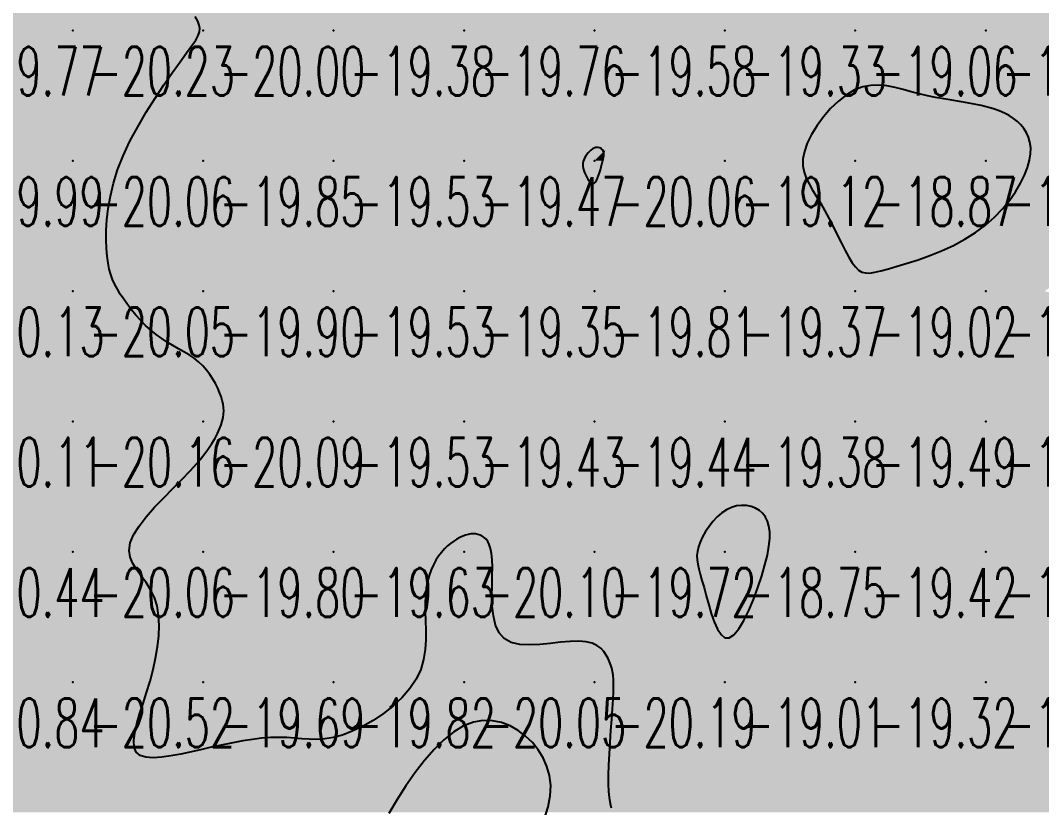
# Model space of a CAD drawing. Header units: millimetres. Extents: x 88261 to 90953, y 390274 to 392322.
# Drawn here: x 89316.2 to 89394.5, y 390907.6 to 390968 of the extents above; entities that cross this region are included whole.
import ezdxf
from ezdxf.enums import TextEntityAlignment as Align

# ---------------------------------------------------------------- set-up
doc = ezdxf.new("R2010")
doc.units = ezdxf.units.MM
doc.header["$LTSCALE"] = 25
for name, color, linetype in [('CN_03_00', 7, 'Continuous'), ('CN_04_00', 242, 'Continuous'), ('COTEAlt', 7, 'Continuous'), ('TN_COLORIAGE', 7, 'Continuous')]:
    doc.layers.add(name, color=color, linetype=linetype)
doc.styles.add('Simplex 1.0', font='Simplex.shx', dxfattribs={"width": 0.99, "height": 2.5})
doc.styles.get("Standard").update_dxf_attribs({"font": 'times.ttf'})

# ---------------------------------------------------------------- blocks, each defined once
blk = doc.blocks.new('COTE')
at = {"color": 0}
blk.add_point((0, 0), dxfattribs=at)
at = {"layer": 'COTEAlt'}
blk.add_attdef('ALT', text='', height=3.75, dxfattribs=at).set_placement((1.25, -1.25), align=Align.TOP_LEFT)

msp = doc.modelspace()

# ---------------------------------------------------------------- linework, layer by layer
at = {"layer": 'CN_03_00', "elevation": -19, "flags": 128}
for points in [[(89383.465, 390949.14), (89384.236, 390949.374), (89385.075, 390949.649), (89385.959, 390949.969), (89386.865, 390950.334), (89387.768, 390950.748), (89388.646, 390951.212), (89389.475, 390951.728), (89390.236, 390952.297), (89390.923, 390952.907), (89391.535, 390953.546), (89392.073, 390954.202), (89392.535, 390954.86), (89392.92, 390955.51), (89393.227, 390956.137), (89393.456, 390956.729), (89393.606, 390957.275), (89393.684, 390957.777), (89393.694, 390958.236), (89393.642, 390958.655), (89393.535, 390959.038), (89393.379, 390959.386), (89393.18, 390959.703), (89392.943, 390959.991), (89392.674, 390960.253), (89392.374, 390960.49), (89392.042, 390960.705), (89391.677, 390960.898), (89391.281, 390961.071), (89390.852, 390961.225), (89390.39, 390961.362), (89389.896, 390961.483), (89389.369, 390961.591), (89388.814, 390961.69), (89388.236, 390961.784), (89387.638, 390961.879), (89387.026, 390961.98), (89386.405, 390962.091), (89385.779, 390962.217), (89385.152, 390962.364), (89384.529, 390962.532), (89383.91, 390962.704), (89383.292, 390962.86), (89382.675, 390962.98), (89382.058, 390963.041), (89381.44, 390963.024), (89380.819, 390962.907), (89380.193, 390962.671), (89379.566, 390962.301), (89378.949, 390961.817), (89378.358, 390961.244), (89377.809, 390960.607), (89377.317, 390959.933), (89376.899, 390959.248), (89376.569, 390958.578), (89376.344, 390957.948), (89376.234, 390957.378), (89376.23, 390956.859), (89376.316, 390956.376), (89376.479, 390955.914), (89376.703, 390955.457), (89376.974, 390954.991), (89377.276, 390954.501), (89377.597, 390953.97), (89377.922, 390953.39), (89378.247, 390952.774), (89378.568, 390952.142), (89378.883, 390951.514), (89379.189, 390950.907), (89379.482, 390950.342), (89379.76, 390949.839), (89380.02, 390949.417), (89380.261, 390949.089), (89380.498, 390948.855), (89380.747, 390948.704), (89381.027, 390948.631), (89381.353, 390948.626), (89381.744, 390948.682), (89382.216, 390948.791), (89382.786, 390948.946), (89383.465, 390949.14)], [(89373.504, 390926.987), (89373.623, 390927.658), (89373.683, 390928.246), (89373.684, 390928.759), (89373.629, 390929.202), (89373.52, 390929.582), (89373.359, 390929.905), (89373.149, 390930.178), (89372.891, 390930.404), (89372.593, 390930.583), (89372.263, 390930.711), (89371.907, 390930.785), (89371.534, 390930.801), (89371.15, 390930.755), (89370.764, 390930.645), (89370.383, 390930.467), (89370.015, 390930.22), (89369.664, 390929.916), (89369.336, 390929.566), (89369.036, 390929.185), (89368.769, 390928.786), (89368.541, 390928.382), (89368.357, 390927.987), (89368.221, 390927.613), (89368.138, 390927.269), (89368.104, 390926.944), (89368.114, 390926.622), (89368.163, 390926.286), (89368.246, 390925.922), (89368.357, 390925.512), (89368.493, 390925.041), (89368.648, 390924.492), (89368.818, 390923.86), (89369.005, 390923.18), (89369.209, 390922.497), (89369.434, 390921.856), (89369.682, 390921.303), (89369.955, 390920.884), (89370.255, 390920.642), (89370.584, 390920.625), (89370.941, 390920.861), (89371.319, 390921.321), (89371.704, 390921.959), (89372.084, 390922.729), (89372.448, 390923.587), (89372.784, 390924.486), (89373.079, 390925.381), (89373.323, 390926.227), (89373.504, 390926.987)]]:
    msp.add_lwpolyline(points, close=True, dxfattribs=at)
at = {"layer": 'CN_04_00', "elevation": -20, "flags": 128}
for points in [[(89361.566, 390907.57), (89361.512, 390907.777), (89361.451, 390908.046), (89361.392, 390908.395), (89361.345, 390908.841), (89361.319, 390909.403), (89361.32, 390910.089), (89361.346, 390910.876), (89361.39, 390911.732), (89361.446, 390912.624), (89361.509, 390913.521), (89361.571, 390914.39), (89361.627, 390915.199), (89361.671, 390915.917), (89361.698, 390916.519), (89361.707, 390917.015), (89361.698, 390917.423), (89361.671, 390917.762), (89361.628, 390918.05), (89361.568, 390918.305), (89361.491, 390918.546), (89361.398, 390918.789), (89361.287, 390919.049), (89361.148, 390919.318), (89360.968, 390919.583), (89360.737, 390919.831), (89360.442, 390920.048), (89360.071, 390920.223), (89359.611, 390920.341), (89359.052, 390920.391), (89358.387, 390920.367), (89357.643, 390920.293), (89356.852, 390920.2), (89356.047, 390920.121), (89355.26, 390920.087), (89354.524, 390920.131), (89353.871, 390920.283), (89353.335, 390920.576), (89352.939, 390921.029), (89352.668, 390921.62), (89352.501, 390922.313), (89352.415, 390923.071), (89352.387, 390923.861), (89352.394, 390924.647), (89352.413, 390925.393), (89352.423, 390926.064), (89352.404, 390926.632), (89352.355, 390927.101), (89352.28, 390927.482), (89352.183, 390927.785), (89352.066, 390928.022), (89351.933, 390928.203), (89351.788, 390928.34), (89351.634, 390928.443), (89351.473, 390928.521), (89351.306, 390928.576), (89351.132, 390928.609), (89350.951, 390928.619), (89350.763, 390928.607), (89350.566, 390928.572), (89350.36, 390928.515), (89350.146, 390928.436), (89349.922, 390928.334), (89349.691, 390928.209), (89349.455, 390928.06), (89349.218, 390927.885), (89348.981, 390927.683), (89348.747, 390927.453), (89348.519, 390927.195), (89348.3, 390926.906), (89348.091, 390926.586), (89347.897, 390926.232), (89347.722, 390925.843), (89347.569, 390925.415), (89347.442, 390924.948), (89347.346, 390924.438), (89347.283, 390923.884), (89347.258, 390923.283), (89347.27, 390922.635), (89347.3, 390921.947), (89347.326, 390921.228), (89347.325, 390920.487), (89347.272, 390919.732), (89347.146, 390918.973), (89346.923, 390918.218), (89346.58, 390917.477), (89346.103, 390916.757), (89345.508, 390916.071), (89344.822, 390915.426), (89344.071, 390914.833), (89343.279, 390914.301), (89342.474, 390913.842), (89341.681, 390913.464), (89340.925, 390913.178), (89340.227, 390912.988), (89339.579, 390912.882), (89338.969, 390912.842), (89338.385, 390912.85), (89337.814, 390912.887), (89337.243, 390912.937), (89336.659, 390912.981), (89336.051, 390913.002), (89335.408, 390912.985), (89334.731, 390912.931), (89334.023, 390912.845), (89333.289, 390912.73), (89332.531, 390912.592), (89331.753, 390912.435), (89330.96, 390912.263), (89330.154, 390912.08), (89329.341, 390911.894), (89328.54, 390911.719), (89327.771, 390911.573), (89327.054, 390911.472), (89326.409, 390911.435), (89325.856, 390911.477), (89325.416, 390911.618), (89325.11, 390911.873), (89324.949, 390912.255), (89324.918, 390912.754), (89324.995, 390913.353), (89325.155, 390914.038), (89325.376, 390914.792), (89325.635, 390915.601), (89325.907, 390916.448), (89326.171, 390917.318), (89326.405, 390918.196), (89326.599, 390919.073), (89326.746, 390919.937), (89326.838, 390920.779), (89326.867, 390921.59), (89326.827, 390922.36), (89326.708, 390923.079), (89326.504, 390923.737), (89326.215, 390924.33), (89325.869, 390924.869), (89325.503, 390925.371), (89325.153, 390925.854), (89324.856, 390926.332), (89324.648, 390926.824), (89324.565, 390927.346), (89324.644, 390927.914), (89324.909, 390928.541), (89325.336, 390929.216), (89325.888, 390929.924), (89326.527, 390930.65), (89327.219, 390931.38), (89327.926, 390932.099), (89328.611, 390932.791), (89329.238, 390933.442), (89329.778, 390934.039), (89330.231, 390934.584), (89330.607, 390935.081), (89330.914, 390935.534), (89331.161, 390935.946), (89331.356, 390936.321), (89331.507, 390936.665), (89331.624, 390936.98), (89331.714, 390937.271), (89331.777, 390937.544), (89331.815, 390937.805), (89331.827, 390938.061), (89331.813, 390938.316), (89331.774, 390938.578), (89331.709, 390938.852), (89331.618, 390939.146), (89331.502, 390939.462), (89331.359, 390939.796), (89331.19, 390940.142), (89330.992, 390940.492), (89330.765, 390940.841), (89330.508, 390941.181), (89330.22, 390941.505), (89329.9, 390941.808), (89329.549, 390942.084), (89329.171, 390942.339), (89328.771, 390942.582), (89328.355, 390942.821), (89327.929, 390943.064), (89327.498, 390943.319), (89327.068, 390943.594), (89326.644, 390943.897), (89326.232, 390944.234), (89325.835, 390944.601), (89325.454, 390944.99), (89325.093, 390945.394), (89324.754, 390945.805), (89324.439, 390946.218), (89324.151, 390946.623), (89323.893, 390947.015), (89323.666, 390947.389), (89323.47, 390947.755), (89323.302, 390948.125), (89323.162, 390948.513), (89323.047, 390948.931), (89322.956, 390949.392), (89322.888, 390949.91), (89322.841, 390950.496), (89322.815, 390951.161), (89322.82, 390951.902), (89322.867, 390952.713), (89322.965, 390953.589), (89323.128, 390954.523), (89323.365, 390955.511), (89323.687, 390956.546), (89324.106, 390957.623), (89324.626, 390958.733), (89325.226, 390959.855), (89325.879, 390960.966), (89326.557, 390962.041), (89327.233, 390963.058), (89327.88, 390963.992), (89328.47, 390964.82), (89328.976, 390965.518), (89329.375, 390966.071), (89329.671, 390966.503), (89329.868, 390966.845), (89329.976, 390967.128), (89330, 390967.385), (89329.948, 390967.647), (89329.827, 390967.946), (89329.643, 390968.314)], [(89356.411, 390906.784), (89356.707, 390907.673), (89356.864, 390908.518), (89356.893, 390909.317), (89356.804, 390910.07), (89356.608, 390910.776), (89356.316, 390911.433), (89355.938, 390912.04), (89355.487, 390912.595), (89354.971, 390913.096), (89354.399, 390913.529), (89353.779, 390913.879), (89353.117, 390914.132), (89352.422, 390914.273), (89351.701, 390914.287), (89350.961, 390914.158), (89350.209, 390913.872), (89349.454, 390913.419), (89348.7, 390912.815), (89347.952, 390912.079), (89347.216, 390911.233), (89346.495, 390910.296), (89345.796, 390909.29), (89345.122, 390908.233), (89344.48, 390907.148)]]:
    msp.add_lwpolyline(points, dxfattribs=at)
msp.add_lwpolyline([(89360.864, 390957.17), (89360.904, 390957.337), (89360.934, 390957.484), (89360.954, 390957.613), (89360.963, 390957.727), (89360.959, 390957.828), (89360.941, 390957.919), (89360.909, 390958), (89360.861, 390958.075), (89360.798, 390958.141), (89360.724, 390958.195), (89360.638, 390958.236), (89360.543, 390958.261), (89360.439, 390958.266), (89360.33, 390958.251), (89360.216, 390958.212), (89360.099, 390958.148), (89359.981, 390958.061), (89359.866, 390957.957), (89359.756, 390957.839), (89359.654, 390957.71), (89359.563, 390957.576), (89359.485, 390957.441), (89359.423, 390957.307), (89359.379, 390957.179), (89359.353, 390957.055), (89359.344, 390956.933), (89359.351, 390956.811), (89359.372, 390956.686), (89359.407, 390956.558), (89359.455, 390956.423), (89359.513, 390956.28), (89359.583, 390956.128), (89359.66, 390955.974), (89359.745, 390955.827), (89359.835, 390955.697), (89359.929, 390955.592), (89360.025, 390955.521), (89360.121, 390955.493), (89360.215, 390955.517), (89360.307, 390955.598), (89360.394, 390955.73), (89360.478, 390955.902), (89360.557, 390956.102), (89360.631, 390956.321), (89360.699, 390956.548), (89360.761, 390956.772), (89360.816, 390956.982), (89360.864, 390957.17)], close=True, dxfattribs=at)
at = {"layer": 'TN_COLORIAGE', "color": 213}
for points in [[(89315.716, 390972.707, -19), (89318.74, 390977.239, -19), (89310.249, 390967.239, -19), (89310.658, 390977.239, -19)], [(89330.228, 390967.239, -19.877), (89326.78, 390973.771, -19.877), (89330.249, 390967.239, -19.877), (89330.249, 390977.239, -19.877)], [(89330.249, 390967.239, -19.395), (89340.249, 390967.239, -19.395), (89340.249, 390977.239, -19.395)], [(89330.249, 390977.239, -19.395), (89330.249, 390967.239, -19.395), (89340.249, 390977.239, -19.395)], [(89340.249, 390977.239, -19), (89344.942, 390977.239, -19), (89340.249, 390967.239, -19), (89344.856, 390971.846, -19)], [(89380.249, 390967.239, -19.089), (89390.249, 390967.239, -19.089), (89390.249, 390977.239, -19.089)], [(89390.249, 390977.239, -19), (89387.318, 390977.239, -19), (89380.249, 390967.239, -19), (89380.249, 390969.409, -19)], [(89390.249, 390967.239, -19.024), (89400.249, 390967.239, -19.024), (89400.249, 390977.239, -19.024)], [(89390.249, 390977.239, -19.024), (89390.249, 390967.239, -19.024), (89400.249, 390977.239, -19.024)], [(89350.249, 390967.239, -19), (89350.249, 390973.539, -19), (89340.249, 390967.239, -19), (89344.856, 390971.846, -19)], [(89355.144, 390972.134, -19.759), (89350.249, 390973.539, -19.759), (89350.249, 390967.239, -19.759)], [(89370.249, 390967.239, -19), (89376.334, 390973.325, -19), (89380.249, 390967.239, -19), (89380.249, 390969.409, -19)], [(89370.249, 390970.591, -19.333), (89376.334, 390973.325, -19.333), (89370.249, 390967.239, -19.333)], [(89350.249, 390967.239, -19), (89355.144, 390972.134, -19), (89360.249, 390967.239, -19), (89360.249, 390971.462, -19)], [(89360.249, 390967.239, -19), (89364.918, 390971.909, -19), (89370.249, 390967.239, -19), (89370.249, 390970.591, -19)], [(89360.249, 390971.462, -19.579), (89364.918, 390971.909, -19.579), (89360.249, 390967.239, -19.579)], [(89330.167, 390967.157, -19.846), (89322.959, 390957.239, -19.846), (89330.249, 390967.239, -19.846), (89330.249, 390957.239, -19.846)], [(89330.167, 390967.157, -20), (89330.228, 390967.239, -20), (89330.249, 390967.239, -20)], [(89330.249, 390957.239, -19.381), (89340.249, 390957.239, -19.381), (89340.249, 390967.239, -19.381)], [(89330.249, 390967.239, -19.381), (89330.249, 390957.239, -19.381), (89340.249, 390967.239, -19.381)], [(89340.249, 390957.239, -19.759), (89350.249, 390957.239, -19.759), (89350.249, 390967.239, -19.759)], [(89340.249, 390967.239, -19.759), (89340.249, 390957.239, -19.759), (89350.249, 390967.239, -19.759)], [(89360.249, 390958.491, -19.474), (89359.221, 390957.239, -19.474), (89360.249, 390967.239, -19.474), (89350.249, 390957.239, -19.474)], [(89350.249, 390967.239, -19.579), (89350.249, 390957.239, -19.579), (89360.249, 390967.239, -19.579)], [(89360.249, 390958.491, -19.333), (89361.077, 390958.068, -19.333), (89360.249, 390967.239, -19.333), (89370.249, 390967.239, -19.333)], [(89361.077, 390958.068, -19.125), (89360.893, 390957.239, -19.125), (89370.249, 390967.239, -19.125), (89370.249, 390957.239, -19.125)], [(89370.249, 390957.239, -19), (89375.062, 390957.239, -19), (89380.249, 390967.239, -19), (89380.249, 390964.173, -19)], [(89370.249, 390967.239, -19.059), (89370.249, 390957.239, -19.059), (89380.249, 390967.239, -19.059)], [(89390.249, 390967.239, -19), (89385.104, 390962.094, -19), (89380.249, 390967.239, -19), (89380.249, 390964.173, -19)], [(89385.104, 390962.094, -19.142), (89390.249, 390961.634, -19.142), (89390.249, 390967.239, -19.142)], [(89400.249, 390967.239, -19), (89393.277, 390960.268, -19), (89390.249, 390967.239, -19), (89390.249, 390961.634, -19)], [(89400.249, 390967.239, -19), (89393.277, 390960.268, -19), (89400.249, 390957.239, -19), (89394.302, 390957.239, -19)], [(89323.552, 390947.239, -19.846), (89322.634, 390949.624, -19.846), (89330.249, 390947.239, -19.846), (89330.249, 390957.239, -19.846)], [(89322.634, 390949.624, -19.846), (89322.959, 390957.239, -19.846), (89330.249, 390957.239, -19.846)], [(89330.249, 390947.239, -19.532), (89340.249, 390947.239, -19.532), (89340.249, 390957.239, -19.532)], [(89330.249, 390957.239, -19.532), (89330.249, 390947.239, -19.532), (89340.249, 390957.239, -19.532)], [(89340.249, 390947.239, -19.474), (89350.249, 390947.239, -19.474), (89350.249, 390957.239, -19.474)], [(89340.249, 390957.239, -19.474), (89340.249, 390947.239, -19.474), (89350.249, 390957.239, -19.474)], [(89359.221, 390957.239, -19.348), (89359.403, 390956.393, -19.348), (89350.249, 390957.239, -19.348), (89350.249, 390947.239, -19.348)], [(89360.249, 390947.239, -19.125), (89370.249, 390947.239, -19.125), (89370.249, 390957.239, -19.125)], [(89360.249, 390954.867, -19.125), (89360.893, 390957.239, -19.125), (89360.249, 390947.239, -19.125), (89370.249, 390957.239, -19.125)], [(89370.249, 390947.239, -19), (89377.568, 390954.558, -19), (89370.249, 390957.239, -19), (89375.062, 390957.239, -19)], [(89400.249, 390957.239, -19), (89400.249, 390950.712, -19), (89390.249, 390947.239, -19), (89394.759, 390947.239, -19)], [(89400.249, 390957.239, -19), (89394.302, 390957.239, -19), (89390.249, 390947.239, -19), (89390.249, 390951.146, -19)], [(89360.249, 390954.867, -19.348), (89359.403, 390956.393, -19.348), (89360.249, 390947.239, -19.348), (89350.249, 390947.239, -19.348)], [(89370.249, 390947.239, -19), (89377.568, 390954.558, -19), (89380.249, 390947.239, -19), (89380.249, 390948.349, -19)], [(89390.249, 390947.239, -19), (89390.249, 390951.146, -19), (89380.249, 390947.239, -19), (89381.555, 390948.545, -19)], [(89380.249, 390948.349, -19.017), (89381.555, 390948.545, -19.017), (89380.249, 390947.239, -19.017)], [(89323.552, 390947.239, -19.902), (89326.516, 390943.507, -19.902), (89330.249, 390947.239, -19.902)], [(89330.249, 390942.115, -19.902), (89326.516, 390943.507, -19.902), (89330.249, 390947.239, -19.902)], [(89330.249, 390942.115, -19.527), (89331.889, 390938.88, -19.527), (89330.249, 390947.239, -19.527), (89340.249, 390947.239, -19.527)], [(89331.902, 390937.239, -19.527), (89331.889, 390938.88, -19.527), (89340.249, 390937.239, -19.527), (89340.249, 390947.239, -19.527)], [(89340.249, 390937.239, -19.348), (89350.249, 390937.239, -19.348), (89350.249, 390947.239, -19.348)], [(89340.249, 390947.239, -19.348), (89340.249, 390937.239, -19.348), (89350.249, 390947.239, -19.348)], [(89350.249, 390937.239, -19.806), (89360.249, 390937.239, -19.806), (89360.249, 390947.239, -19.806)], [(89350.249, 390947.239, -19.806), (89350.249, 390937.239, -19.806), (89360.249, 390947.239, -19.806)], [(89360.249, 390937.239, -19.366), (89370.249, 390937.239, -19.366), (89370.249, 390947.239, -19.366)], [(89360.249, 390947.239, -19.366), (89360.249, 390937.239, -19.366), (89370.249, 390947.239, -19.366)], [(89370.249, 390937.239, -19.017), (89380.249, 390937.239, -19.017), (89380.249, 390947.239, -19.017)], [(89370.249, 390947.239, -19.017), (89370.249, 390937.239, -19.017), (89380.249, 390947.239, -19.017)], [(89380.249, 390937.239, -19.072), (89390.249, 390937.239, -19.072), (89390.249, 390947.239, -19.072)], [(89380.249, 390947.239, -19.072), (89380.249, 390937.239, -19.072), (89390.249, 390947.239, -19.072)], [(89390.249, 390937.239, -19), (89399.051, 390946.041, -19), (89390.249, 390947.239, -19), (89394.759, 390947.239, -19)], [(89396.006, 390937.239, -19.639), (89399.051, 390946.041, -19.639), (89390.249, 390937.239, -19.639)], [(89330.249, 390927.239, -19.531), (89340.249, 390927.239, -19.531), (89340.249, 390937.239, -19.531)], [(89330.249, 390934.043, -19.531), (89331.902, 390937.239, -19.531), (89330.249, 390927.239, -19.531), (89340.249, 390937.239, -19.531)], [(89348.184, 390927.239, -19.429), (89350.249, 390928.673, -19.429), (89340.249, 390927.239, -19.429), (89350.249, 390937.239, -19.429)], [(89340.249, 390937.239, -19.429), (89340.249, 390927.239, -19.429), (89350.249, 390937.239, -19.429)], [(89351.695, 390928.686, -19.429), (89350.249, 390928.673, -19.429), (89360.249, 390937.239, -19.429), (89350.249, 390937.239, -19.429)], [(89352.774, 390927.239, -19.435), (89351.695, 390928.686, -19.435), (89360.249, 390927.239, -19.435), (89360.249, 390937.239, -19.435)], [(89360.249, 390927.239, -19), (89367.645, 390927.239, -19), (89370.249, 390937.239, -19), (89370.249, 390931.228, -19)], [(89360.249, 390937.239, -19.38), (89360.249, 390927.239, -19.38), (89370.249, 390937.239, -19.38)], [(89380.249, 390937.239, -19), (89373.659, 390930.65, -19), (89370.249, 390937.239, -19), (89370.249, 390931.228, -19)], [(89380.249, 390937.239, -19), (89373.659, 390930.65, -19), (89380.249, 390927.239, -19), (89374.007, 390927.239, -19)], [(89380.249, 390927.239, -19.639), (89390.249, 390927.239, -19.639), (89390.249, 390937.239, -19.639)], [(89380.249, 390937.239, -19.639), (89380.249, 390927.239, -19.639), (89390.249, 390937.239, -19.639)], [(89390.249, 390927.239, -19), (89396.44, 390933.431, -19), (89390.249, 390937.239, -19), (89396.006, 390937.239, -19)], [(89322.53, 390927.239, -19.802), (89330.249, 390934.043, -19.802), (89330.249, 390927.239, -19.802)], [(89396.44, 390933.431, -19.766), (89397.317, 390927.239, -19.766), (89390.249, 390927.239, -19.766)], [(89322.53, 390927.239, -19.802), (89327.496, 390924.486, -19.802), (89330.249, 390927.239, -19.802)], [(89327.496, 390924.486, -19.69), (89326.514, 390917.239, -19.69), (89330.249, 390927.239, -19.69), (89330.249, 390917.239, -19.69)], [(89330.249, 390917.239, -19.633), (89340.249, 390917.239, -19.633), (89340.249, 390927.239, -19.633)], [(89330.249, 390927.239, -19.633), (89330.249, 390917.239, -19.633), (89340.249, 390927.239, -19.633)], [(89346.815, 390923.805, -19.633), (89348.184, 390927.239, -19.633), (89340.249, 390917.239, -19.633), (89340.249, 390927.239, -19.633)], [(89351.747, 390918.738, -19.717), (89360.249, 390921.263, -19.717), (89360.249, 390927.239, -19.717)], [(89351.747, 390918.738, -19.717), (89352.774, 390927.239, -19.717), (89360.249, 390927.239, -19.717)], [(89360.249, 390921.263, -19), (89361.568, 390918.558, -19), (89360.249, 390927.239, -19), (89368.499, 390925.489, -19)], [(89368.499, 390925.489, -19.717), (89367.645, 390927.239, -19.717), (89360.249, 390927.239, -19.717)], [(89370.249, 390917.239, -19.419), (89380.249, 390917.239, -19.419), (89380.249, 390927.239, -19.419)], [(89380.249, 390927.239, -19), (89374.007, 390927.239, -19), (89370.249, 390917.239, -19), (89370.249, 390917.755, -19)], [(89380.249, 390917.239, -19.766), (89390.249, 390917.239, -19.766), (89390.249, 390927.239, -19.766)], [(89380.249, 390927.239, -19.766), (89380.249, 390917.239, -19.766), (89390.249, 390927.239, -19.766)], [(89390.249, 390927.239, -19), (89397.317, 390927.239, -19), (89390.249, 390917.239, -19), (89396.333, 390923.324, -19)], [(89361.866, 390917.239, -19), (89361.568, 390918.558, -19), (89370.249, 390917.239, -19), (89368.499, 390925.489, -19)], [(89368.499, 390925.489, -19.014), (89370.249, 390917.755, -19.014), (89370.249, 390917.239, -19.014)], [(89348.105, 390917.239, -19.817), (89346.815, 390923.805, -19.817), (89340.249, 390917.239, -19.817)], [(89396.333, 390923.324, -19.494), (89399.048, 390917.239, -19.494), (89390.249, 390917.239, -19.494)], [(89323.474, 390910.464, -19.69), (89330.249, 390912.143, -19.69), (89330.249, 390917.239, -19.69)], [(89323.474, 390910.464, -19.69), (89326.514, 390917.239, -19.69), (89330.249, 390917.239, -19.69)], [(89336.452, 390913.443, -19.69), (89330.249, 390912.143, -19.69), (89340.249, 390917.239, -19.69), (89330.249, 390917.239, -19.69)], [(89340.249, 390912.096, -19.817), (89336.452, 390913.443, -19.817), (89340.249, 390917.239, -19.817)], [(89348.105, 390917.239, -19.817), (89340.249, 390912.096, -19.817), (89340.249, 390917.239, -19.817)], [(89362.07, 390907.239, -19.014), (89360.994, 390907.984, -19.014), (89370.249, 390907.239, -19.014), (89370.249, 390917.239, -19.014)], [(89360.994, 390907.984, -19.014), (89361.866, 390917.239, -19.014), (89370.249, 390917.239, -19.014)], [(89370.249, 390907.239, -19.322), (89380.249, 390907.239, -19.322), (89380.249, 390917.239, -19.322)], [(89370.249, 390917.239, -19.322), (89370.249, 390907.239, -19.322), (89380.249, 390917.239, -19.322)], [(89380.249, 390907.239, -19.494), (89390.249, 390907.239, -19.494), (89390.249, 390917.239, -19.494)], [(89380.249, 390917.239, -19.494), (89380.249, 390907.239, -19.494), (89390.249, 390917.239, -19.494)], [(89390.249, 390917.239, -19), (89399.048, 390917.239, -19), (89390.249, 390907.239, -19), (89398.972, 390915.962, -19)], [(89350.249, 390915.709, -19.724), (89344.096, 390907.239, -19.724), (89350.249, 390907.239, -19.724)], [(89350.249, 390915.709, -19.724), (89356.165, 390913.156, -19.724), (89350.249, 390907.239, -19.724)], [(89390.249, 390907.239, -19), (89398.972, 390915.962, -19), (89400.249, 390907.239, -19), (89400.249, 390913.831, -19)], [(89358.013, 390907.239, -19.724), (89356.165, 390913.156, -19.724), (89350.249, 390907.239, -19.724)]]:
    msp.add_solid(points, dxfattribs=at)
at = {"layer": 'TN_COLORIAGE', "color": 223}
for points in [[(89320.249, 390967.239, -20), (89315.171, 390967.239, -20), (89320.249, 390977.239, -20), (89315.716, 390972.707, -20)], [(89320.249, 390967.239, -20), (89326.78, 390973.771, -20), (89320.249, 390977.239, -20), (89326.269, 390977.239, -20)], [(89326.78, 390973.771, -20.232), (89330.228, 390967.239, -20.232), (89320.249, 390967.239, -20.232)], [(89320.249, 390967.239, -20), (89310.48, 390957.47, -20), (89320.249, 390957.239, -20), (89311.125, 390957.239, -20)], [(89315.171, 390967.239, -20.232), (89310.48, 390957.47, -20.232), (89320.249, 390967.239, -20.232)], [(89320.249, 390967.239, -20), (89330.228, 390967.239, -20), (89320.249, 390957.239, -20), (89330.167, 390967.157, -20)], [(89322.959, 390957.239, -20.057), (89330.167, 390967.157, -20.057), (89320.249, 390957.239, -20.057)], [(89359.221, 390957.239, -20.06), (89360.249, 390958.491, -20.06), (89360.249, 390957.239, -20.06)], [(89361.077, 390958.068, -20.06), (89360.249, 390958.491, -20.06), (89360.249, 390957.239, -20.06)], [(89360.893, 390957.239, -20.06), (89361.077, 390958.068, -20.06), (89360.249, 390957.239, -20.06)], [(89310.249, 390947.239, -20.057), (89320.249, 390947.239, -20.057), (89320.249, 390957.239, -20.057)], [(89310.249, 390947.239, -20), (89310.249, 390956.83, -20), (89320.249, 390957.239, -20), (89311.125, 390957.239, -20)], [(89320.249, 390957.239, -20), (89322.959, 390957.239, -20), (89320.249, 390947.239, -20), (89322.634, 390949.624, -20)], [(89359.403, 390956.393, -20.06), (89359.221, 390957.239, -20.06), (89360.249, 390957.239, -20.06)], [(89359.403, 390956.393, -20.06), (89360.249, 390954.867, -20.06), (89360.249, 390957.239, -20.06)], [(89360.893, 390957.239, -20.06), (89360.249, 390954.867, -20.06), (89360.249, 390957.239, -20.06)], [(89322.634, 390949.624, -20.048), (89323.552, 390947.239, -20.048), (89320.249, 390947.239, -20.048)], [(89310.249, 390937.239, -20.048), (89320.249, 390937.239, -20.048), (89320.249, 390947.239, -20.048)], [(89310.249, 390947.239, -20.048), (89310.249, 390937.239, -20.048), (89320.249, 390947.239, -20.048)], [(89320.249, 390937.239, -20), (89326.516, 390943.507, -20), (89320.249, 390947.239, -20), (89323.552, 390947.239, -20)], [(89320.249, 390937.239, -20), (89326.516, 390943.507, -20), (89330.249, 390937.239, -20), (89330.249, 390942.115, -20)], [(89331.889, 390938.88, -20.093), (89330.249, 390942.115, -20.093), (89330.249, 390937.239, -20.093)], [(89331.889, 390938.88, -20.093), (89331.902, 390937.239, -20.093), (89330.249, 390937.239, -20.093)], [(89310.249, 390927.239, -20.164), (89320.249, 390927.239, -20.164), (89320.249, 390937.239, -20.164)], [(89310.249, 390937.239, -20.164), (89310.249, 390927.239, -20.164), (89320.249, 390937.239, -20.164)], [(89330.249, 390937.239, -20), (89330.249, 390934.043, -20), (89320.249, 390927.239, -20), (89322.53, 390927.239, -20)], [(89320.249, 390937.239, -20.093), (89320.249, 390927.239, -20.093), (89330.249, 390937.239, -20.093)], [(89331.902, 390937.239, -20.093), (89330.249, 390934.043, -20.093), (89330.249, 390937.239, -20.093)], [(89350.249, 390928.673, -20.095), (89348.184, 390927.239, -20.095), (89350.249, 390927.239, -20.095)], [(89351.695, 390928.686, -20.095), (89352.774, 390927.239, -20.095), (89350.249, 390927.239, -20.095)], [(89350.249, 390928.673, -20.095), (89351.695, 390928.686, -20.095), (89350.249, 390927.239, -20.095)], [(89310.249, 390917.239, -20.058), (89320.249, 390917.239, -20.058), (89320.249, 390927.239, -20.058)], [(89310.249, 390927.239, -20.058), (89310.249, 390917.239, -20.058), (89320.249, 390927.239, -20.058)], [(89320.249, 390917.239, -20), (89327.496, 390924.486, -20), (89320.249, 390927.239, -20), (89322.53, 390927.239, -20)], [(89350.249, 390927.239, -20), (89346.815, 390923.805, -20), (89350.249, 390917.239, -20), (89348.105, 390917.239, -20)], [(89348.184, 390927.239, -20.095), (89346.815, 390923.805, -20.095), (89350.249, 390927.239, -20.095)], [(89350.249, 390927.239, -20), (89352.774, 390927.239, -20), (89350.249, 390917.239, -20), (89351.747, 390918.738, -20)], [(89326.514, 390917.239, -20.52), (89327.496, 390924.486, -20.52), (89320.249, 390917.239, -20.52)], [(89360.249, 390917.239, -20), (89360.249, 390921.263, -20), (89350.249, 390917.239, -20), (89351.747, 390918.738, -20)], [(89361.568, 390918.558, -20.19), (89360.249, 390921.263, -20.19), (89360.249, 390917.239, -20.19)], [(89361.568, 390918.558, -20.19), (89361.866, 390917.239, -20.19), (89360.249, 390917.239, -20.19)], [(89310.249, 390907.239, -20.52), (89320.249, 390907.239, -20.52), (89320.249, 390917.239, -20.52)], [(89310.249, 390917.239, -20.52), (89310.249, 390907.239, -20.52), (89320.249, 390917.239, -20.52)], [(89320.249, 390917.239, -20), (89326.514, 390917.239, -20), (89320.249, 390907.239, -20), (89323.474, 390910.464, -20)], [(89340.249, 390907.239, -20), (89344.096, 390907.239, -20), (89350.249, 390917.239, -20), (89350.249, 390915.709, -20)], [(89340.249, 390907.239, -20), (89340.249, 390912.096, -20), (89350.249, 390917.239, -20), (89348.105, 390917.239, -20)], [(89360.249, 390917.239, -20), (89356.165, 390913.156, -20), (89350.249, 390917.239, -20), (89350.249, 390915.709, -20)], [(89360.249, 390917.239, -20), (89356.165, 390913.156, -20), (89360.249, 390907.239, -20), (89358.013, 390907.239, -20)], [(89360.249, 390917.239, -20), (89361.866, 390917.239, -20), (89360.249, 390907.239, -20), (89360.994, 390907.984, -20)], [(89330.249, 390907.239, -20), (89336.452, 390913.443, -20), (89340.249, 390907.239, -20), (89340.249, 390912.096, -20)], [(89330.249, 390912.143, -20.298), (89336.452, 390913.443, -20.298), (89330.249, 390907.239, -20.298)], [(89330.249, 390907.239, -20), (89330.249, 390912.143, -20), (89320.249, 390907.239, -20), (89323.474, 390910.464, -20)], [(89360.994, 390907.984, -20.079), (89362.07, 390907.239, -20.079), (89360.249, 390907.239, -20.079)]]:
    msp.add_solid(points, dxfattribs=at)
at = {"layer": 'TN_COLORIAGE', "color": 203}
for points in [[(89380.249, 390964.173, -18.866), (89375.062, 390957.239, -18.866), (89380.249, 390957.239, -18.866)], [(89380.249, 390964.173, -18.866), (89385.104, 390962.094, -18.866), (89380.249, 390957.239, -18.866)], [(89390.249, 390961.634, -18.866), (89385.104, 390962.094, -18.866), (89390.249, 390957.239, -18.866), (89380.249, 390957.239, -18.866)], [(89390.249, 390961.634, -18.888), (89393.277, 390960.268, -18.888), (89390.249, 390957.239, -18.888)], [(89394.302, 390957.239, -18.888), (89393.277, 390960.268, -18.888), (89390.249, 390957.239, -18.888)], [(89375.062, 390957.239, -18.866), (89377.568, 390954.558, -18.866), (89380.249, 390957.239, -18.866)], [(89380.249, 390948.349, -18.866), (89377.568, 390954.558, -18.866), (89380.249, 390957.239, -18.866)], [(89381.555, 390948.545, -18.866), (89380.249, 390948.349, -18.866), (89390.249, 390957.239, -18.866), (89380.249, 390957.239, -18.866)], [(89381.555, 390948.545, -18.888), (89390.249, 390951.146, -18.888), (89390.249, 390957.239, -18.888)], [(89390.249, 390951.146, -18.888), (89394.302, 390957.239, -18.888), (89390.249, 390957.239, -18.888)], [(89370.249, 390931.228, -18.748), (89367.645, 390927.239, -18.748), (89370.249, 390927.239, -18.748)], [(89370.249, 390931.228, -18.748), (89373.659, 390930.65, -18.748), (89370.249, 390927.239, -18.748)], [(89374.007, 390927.239, -18.748), (89373.659, 390930.65, -18.748), (89370.249, 390927.239, -18.748)], [(89367.645, 390927.239, -18.748), (89368.499, 390925.489, -18.748), (89370.249, 390927.239, -18.748)], [(89370.249, 390917.755, -18.748), (89368.499, 390925.489, -18.748), (89370.249, 390927.239, -18.748)], [(89370.249, 390917.755, -18.748), (89374.007, 390927.239, -18.748), (89370.249, 390927.239, -18.748)]]:
    msp.add_solid(points, dxfattribs=at)

# ---------------------------------------------------------------- block references
at = {"layer": 'COTEAlt'}
ref = msp.add_blockref('COTE', (89310.249, 390967.239), dxfattribs=at)
ref.add_attrib('ALT', '-19.77', dxfattribs={"height": 3.75, "style": 'Simplex 1.0', "width": 0.6}).set_placement((89311.499, 390965.989), align=Align.TOP_LEFT)
ref = msp.add_blockref('COTE', (89320.249, 390967.239), dxfattribs=at)
ref.add_attrib('ALT', '-20.23', dxfattribs={"height": 3.75, "style": 'Simplex 1.0', "width": 0.6}).set_placement((89321.499, 390965.989), align=Align.TOP_LEFT)
ref = msp.add_blockref('COTE', (89330.249, 390967.239), dxfattribs=at)
ref.add_attrib('ALT', '-20.00', dxfattribs={"height": 3.75, "style": 'Simplex 1.0', "width": 0.6}).set_placement((89331.499, 390965.989), align=Align.TOP_LEFT)
ref = msp.add_blockref('COTE', (89340.249, 390967.239), dxfattribs=at)
ref.add_attrib('ALT', '-19.38', dxfattribs={"height": 3.75, "style": 'Simplex 1.0', "width": 0.6}).set_placement((89341.499, 390965.989), align=Align.TOP_LEFT)
ref = msp.add_blockref('COTE', (89350.249, 390967.239), dxfattribs=at)
ref.add_attrib('ALT', '-19.76', dxfattribs={"height": 3.75, "style": 'Simplex 1.0', "width": 0.6}).set_placement((89351.499, 390965.989), align=Align.TOP_LEFT)
ref = msp.add_blockref('COTE', (89360.249, 390967.239), dxfattribs=at)
ref.add_attrib('ALT', '-19.58', dxfattribs={"height": 3.75, "style": 'Simplex 1.0', "width": 0.6}).set_placement((89361.499, 390965.989), align=Align.TOP_LEFT)
ref = msp.add_blockref('COTE', (89370.249, 390967.239), dxfattribs=at)
ref.add_attrib('ALT', '-19.33', dxfattribs={"height": 3.75, "style": 'Simplex 1.0', "width": 0.6}).set_placement((89371.499, 390965.989), align=Align.TOP_LEFT)
ref = msp.add_blockref('COTE', (89380.249, 390967.239), dxfattribs=at)
ref.add_attrib('ALT', '-19.06', dxfattribs={"height": 3.75, "style": 'Simplex 1.0', "width": 0.6}).set_placement((89381.499, 390965.989), align=Align.TOP_LEFT)
ref = msp.add_blockref('COTE', (89390.249, 390967.239), dxfattribs=at)
ref.add_attrib('ALT', '-19.14', dxfattribs={"height": 3.75, "style": 'Simplex 1.0', "width": 0.6}).set_placement((89391.499, 390965.989), align=Align.TOP_LEFT)
ref = msp.add_blockref('COTE', (89310.249, 390957.239), dxfattribs=at)
ref.add_attrib('ALT', '-19.99', dxfattribs={"height": 3.75, "style": 'Simplex 1.0', "width": 0.6}).set_placement((89311.499, 390955.989), align=Align.TOP_LEFT)
ref = msp.add_blockref('COTE', (89320.249, 390957.239), dxfattribs=at)
ref.add_attrib('ALT', '-20.06', dxfattribs={"height": 3.75, "style": 'Simplex 1.0', "width": 0.6}).set_placement((89321.499, 390955.989), align=Align.TOP_LEFT)
ref = msp.add_blockref('COTE', (89330.249, 390957.239), dxfattribs=at)
ref.add_attrib('ALT', '-19.85', dxfattribs={"height": 3.75, "style": 'Simplex 1.0', "width": 0.6}).set_placement((89331.499, 390955.989), align=Align.TOP_LEFT)
ref = msp.add_blockref('COTE', (89340.249, 390957.239), dxfattribs=at)
ref.add_attrib('ALT', '-19.53', dxfattribs={"height": 3.75, "style": 'Simplex 1.0', "width": 0.6}).set_placement((89341.499, 390955.989), align=Align.TOP_LEFT)
ref = msp.add_blockref('COTE', (89350.249, 390957.239), dxfattribs=at)
ref.add_attrib('ALT', '-19.47', dxfattribs={"height": 3.75, "style": 'Simplex 1.0', "width": 0.6}).set_placement((89351.499, 390955.989), align=Align.TOP_LEFT)
ref = msp.add_blockref('COTE', (89360.249, 390957.239), dxfattribs=at)
ref.add_attrib('ALT', '-20.06', dxfattribs={"height": 3.75, "style": 'Simplex 1.0', "width": 0.6}).set_placement((89361.499, 390955.989), align=Align.TOP_LEFT)
ref = msp.add_blockref('COTE', (89370.249, 390957.239), dxfattribs=at)
ref.add_attrib('ALT', '-19.12', dxfattribs={"height": 3.75, "style": 'Simplex 1.0', "width": 0.6}).set_placement((89371.499, 390955.989), align=Align.TOP_LEFT)
ref = msp.add_blockref('COTE', (89380.249, 390957.239), dxfattribs=at)
ref.add_attrib('ALT', '-18.87', dxfattribs={"height": 3.75, "style": 'Simplex 1.0', "width": 0.6}).set_placement((89381.499, 390955.989), align=Align.TOP_LEFT)
ref = msp.add_blockref('COTE', (89390.249, 390957.239), dxfattribs=at)
ref.add_attrib('ALT', '-18.89', dxfattribs={"height": 3.75, "style": 'Simplex 1.0', "width": 0.6}).set_placement((89391.499, 390955.989), align=Align.TOP_LEFT)
ref = msp.add_blockref('COTE', (89310.249, 390947.239), dxfattribs=at)
ref.add_attrib('ALT', '-20.13', dxfattribs={"height": 3.75, "style": 'Simplex 1.0', "width": 0.6}).set_placement((89311.499, 390945.989), align=Align.TOP_LEFT)
ref = msp.add_blockref('COTE', (89320.249, 390947.239), dxfattribs=at)
ref.add_attrib('ALT', '-20.05', dxfattribs={"height": 3.75, "style": 'Simplex 1.0', "width": 0.6}).set_placement((89321.499, 390945.989), align=Align.TOP_LEFT)
ref = msp.add_blockref('COTE', (89330.249, 390947.239), dxfattribs=at)
ref.add_attrib('ALT', '-19.90', dxfattribs={"height": 3.75, "style": 'Simplex 1.0', "width": 0.6}).set_placement((89331.499, 390945.989), align=Align.TOP_LEFT)
ref = msp.add_blockref('COTE', (89340.249, 390947.239), dxfattribs=at)
ref.add_attrib('ALT', '-19.53', dxfattribs={"height": 3.75, "style": 'Simplex 1.0', "width": 0.6}).set_placement((89341.499, 390945.989), align=Align.TOP_LEFT)
ref = msp.add_blockref('COTE', (89350.249, 390947.239), dxfattribs=at)
ref.add_attrib('ALT', '-19.35', dxfattribs={"height": 3.75, "style": 'Simplex 1.0', "width": 0.6}).set_placement((89351.499, 390945.989), align=Align.TOP_LEFT)
ref = msp.add_blockref('COTE', (89360.249, 390947.239), dxfattribs=at)
ref.add_attrib('ALT', '-19.81', dxfattribs={"height": 3.75, "style": 'Simplex 1.0', "width": 0.6}).set_placement((89361.499, 390945.989), align=Align.TOP_LEFT)
ref = msp.add_blockref('COTE', (89370.249, 390947.239), dxfattribs=at)
ref.add_attrib('ALT', '-19.37', dxfattribs={"height": 3.75, "style": 'Simplex 1.0', "width": 0.6}).set_placement((89371.499, 390945.989), align=Align.TOP_LEFT)
ref = msp.add_blockref('COTE', (89380.249, 390947.239), dxfattribs=at)
ref.add_attrib('ALT', '-19.02', dxfattribs={"height": 3.75, "style": 'Simplex 1.0', "width": 0.6}).set_placement((89381.499, 390945.989), align=Align.TOP_LEFT)
ref = msp.add_blockref('COTE', (89390.249, 390947.239), dxfattribs=at)
ref.add_attrib('ALT', '-19.07', dxfattribs={"height": 3.75, "style": 'Simplex 1.0', "width": 0.6}).set_placement((89391.499, 390945.989), align=Align.TOP_LEFT)
ref = msp.add_blockref('COTE', (89310.249, 390937.239), dxfattribs=at)
ref.add_attrib('ALT', '-20.11', dxfattribs={"height": 3.75, "style": 'Simplex 1.0', "width": 0.6}).set_placement((89311.499, 390935.989), align=Align.TOP_LEFT)
ref = msp.add_blockref('COTE', (89320.249, 390937.239), dxfattribs=at)
ref.add_attrib('ALT', '-20.16', dxfattribs={"height": 3.75, "style": 'Simplex 1.0', "width": 0.6}).set_placement((89321.499, 390935.989), align=Align.TOP_LEFT)
ref = msp.add_blockref('COTE', (89330.249, 390937.239), dxfattribs=at)
ref.add_attrib('ALT', '-20.09', dxfattribs={"height": 3.75, "style": 'Simplex 1.0', "width": 0.6}).set_placement((89331.499, 390935.989), align=Align.TOP_LEFT)
ref = msp.add_blockref('COTE', (89340.249, 390937.239), dxfattribs=at)
ref.add_attrib('ALT', '-19.53', dxfattribs={"height": 3.75, "style": 'Simplex 1.0', "width": 0.6}).set_placement((89341.499, 390935.989), align=Align.TOP_LEFT)
ref = msp.add_blockref('COTE', (89350.249, 390937.239), dxfattribs=at)
ref.add_attrib('ALT', '-19.43', dxfattribs={"height": 3.75, "style": 'Simplex 1.0', "width": 0.6}).set_placement((89351.499, 390935.989), align=Align.TOP_LEFT)
ref = msp.add_blockref('COTE', (89360.249, 390937.239), dxfattribs=at)
ref.add_attrib('ALT', '-19.44', dxfattribs={"height": 3.75, "style": 'Simplex 1.0', "width": 0.6}).set_placement((89361.499, 390935.989), align=Align.TOP_LEFT)
ref = msp.add_blockref('COTE', (89370.249, 390937.239), dxfattribs=at)
ref.add_attrib('ALT', '-19.38', dxfattribs={"height": 3.75, "style": 'Simplex 1.0', "width": 0.6}).set_placement((89371.499, 390935.989), align=Align.TOP_LEFT)
ref = msp.add_blockref('COTE', (89380.249, 390937.239), dxfattribs=at)
ref.add_attrib('ALT', '-19.49', dxfattribs={"height": 3.75, "style": 'Simplex 1.0', "width": 0.6}).set_placement((89381.499, 390935.989), align=Align.TOP_LEFT)
ref = msp.add_blockref('COTE', (89390.249, 390937.239), dxfattribs=at)
ref.add_attrib('ALT', '-19.64', dxfattribs={"height": 3.75, "style": 'Simplex 1.0', "width": 0.6}).set_placement((89391.499, 390935.989), align=Align.TOP_LEFT)
ref = msp.add_blockref('COTE', (89310.249, 390927.239), dxfattribs=at)
ref.add_attrib('ALT', '-20.44', dxfattribs={"height": 3.75, "style": 'Simplex 1.0', "width": 0.6}).set_placement((89311.499, 390925.989), align=Align.TOP_LEFT)
ref = msp.add_blockref('COTE', (89320.249, 390927.239), dxfattribs=at)
ref.add_attrib('ALT', '-20.06', dxfattribs={"height": 3.75, "style": 'Simplex 1.0', "width": 0.6}).set_placement((89321.499, 390925.989), align=Align.TOP_LEFT)
ref = msp.add_blockref('COTE', (89330.249, 390927.239), dxfattribs=at)
ref.add_attrib('ALT', '-19.80', dxfattribs={"height": 3.75, "style": 'Simplex 1.0', "width": 0.6}).set_placement((89331.499, 390925.989), align=Align.TOP_LEFT)
ref = msp.add_blockref('COTE', (89340.249, 390927.239), dxfattribs=at)
ref.add_attrib('ALT', '-19.63', dxfattribs={"height": 3.75, "style": 'Simplex 1.0', "width": 0.6}).set_placement((89341.499, 390925.989), align=Align.TOP_LEFT)
ref = msp.add_blockref('COTE', (89350.249, 390927.239), dxfattribs=at)
ref.add_attrib('ALT', '-20.10', dxfattribs={"height": 3.75, "style": 'Simplex 1.0', "width": 0.6}).set_placement((89351.499, 390925.989), align=Align.TOP_LEFT)
ref = msp.add_blockref('COTE', (89360.249, 390927.239), dxfattribs=at)
ref.add_attrib('ALT', '-19.72', dxfattribs={"height": 3.75, "style": 'Simplex 1.0', "width": 0.6}).set_placement((89361.499, 390925.989), align=Align.TOP_LEFT)
ref = msp.add_blockref('COTE', (89370.249, 390927.239), dxfattribs=at)
ref.add_attrib('ALT', '-18.75', dxfattribs={"height": 3.75, "style": 'Simplex 1.0', "width": 0.6}).set_placement((89371.499, 390925.989), align=Align.TOP_LEFT)
ref = msp.add_blockref('COTE', (89380.249, 390927.239), dxfattribs=at)
ref.add_attrib('ALT', '-19.42', dxfattribs={"height": 3.75, "style": 'Simplex 1.0', "width": 0.6}).set_placement((89381.499, 390925.989), align=Align.TOP_LEFT)
ref = msp.add_blockref('COTE', (89390.249, 390927.239), dxfattribs=at)
ref.add_attrib('ALT', '-19.77', dxfattribs={"height": 3.75, "style": 'Simplex 1.0', "width": 0.6}).set_placement((89391.499, 390925.989), align=Align.TOP_LEFT)
ref = msp.add_blockref('COTE', (89310.249, 390917.239), dxfattribs=at)
ref.add_attrib('ALT', '-20.84', dxfattribs={"height": 3.75, "style": 'Simplex 1.0', "width": 0.6}).set_placement((89311.499, 390915.989), align=Align.TOP_LEFT)
ref = msp.add_blockref('COTE', (89320.249, 390917.239), dxfattribs=at)
ref.add_attrib('ALT', '-20.52', dxfattribs={"height": 3.75, "style": 'Simplex 1.0', "width": 0.6}).set_placement((89321.499, 390915.989), align=Align.TOP_LEFT)
ref = msp.add_blockref('COTE', (89330.249, 390917.239), dxfattribs=at)
ref.add_attrib('ALT', '-19.69', dxfattribs={"height": 3.75, "style": 'Simplex 1.0', "width": 0.6}).set_placement((89331.499, 390915.989), align=Align.TOP_LEFT)
ref = msp.add_blockref('COTE', (89340.249, 390917.239), dxfattribs=at)
ref.add_attrib('ALT', '-19.82', dxfattribs={"height": 3.75, "style": 'Simplex 1.0', "width": 0.6}).set_placement((89341.499, 390915.989), align=Align.TOP_LEFT)
ref = msp.add_blockref('COTE', (89350.249, 390917.239), dxfattribs=at)
ref.add_attrib('ALT', '-20.05', dxfattribs={"height": 3.75, "style": 'Simplex 1.0', "width": 0.6}).set_placement((89351.499, 390915.989), align=Align.TOP_LEFT)
ref = msp.add_blockref('COTE', (89360.249, 390917.239), dxfattribs=at)
ref.add_attrib('ALT', '-20.19', dxfattribs={"height": 3.75, "style": 'Simplex 1.0', "width": 0.6}).set_placement((89361.499, 390915.989), align=Align.TOP_LEFT)
ref = msp.add_blockref('COTE', (89370.249, 390917.239), dxfattribs=at)
ref.add_attrib('ALT', '-19.01', dxfattribs={"height": 3.75, "style": 'Simplex 1.0', "width": 0.6}).set_placement((89371.499, 390915.989), align=Align.TOP_LEFT)
ref = msp.add_blockref('COTE', (89380.249, 390917.239), dxfattribs=at)
ref.add_attrib('ALT', '-19.32', dxfattribs={"height": 3.75, "style": 'Simplex 1.0', "width": 0.6}).set_placement((89381.499, 390915.989), align=Align.TOP_LEFT)
ref = msp.add_blockref('COTE', (89390.249, 390917.239), dxfattribs=at)
ref.add_attrib('ALT', '-19.49', dxfattribs={"height": 3.75, "style": 'Simplex 1.0', "width": 0.6}).set_placement((89391.499, 390915.989), align=Align.TOP_LEFT)

doc.saveas('drawing.dxf')
